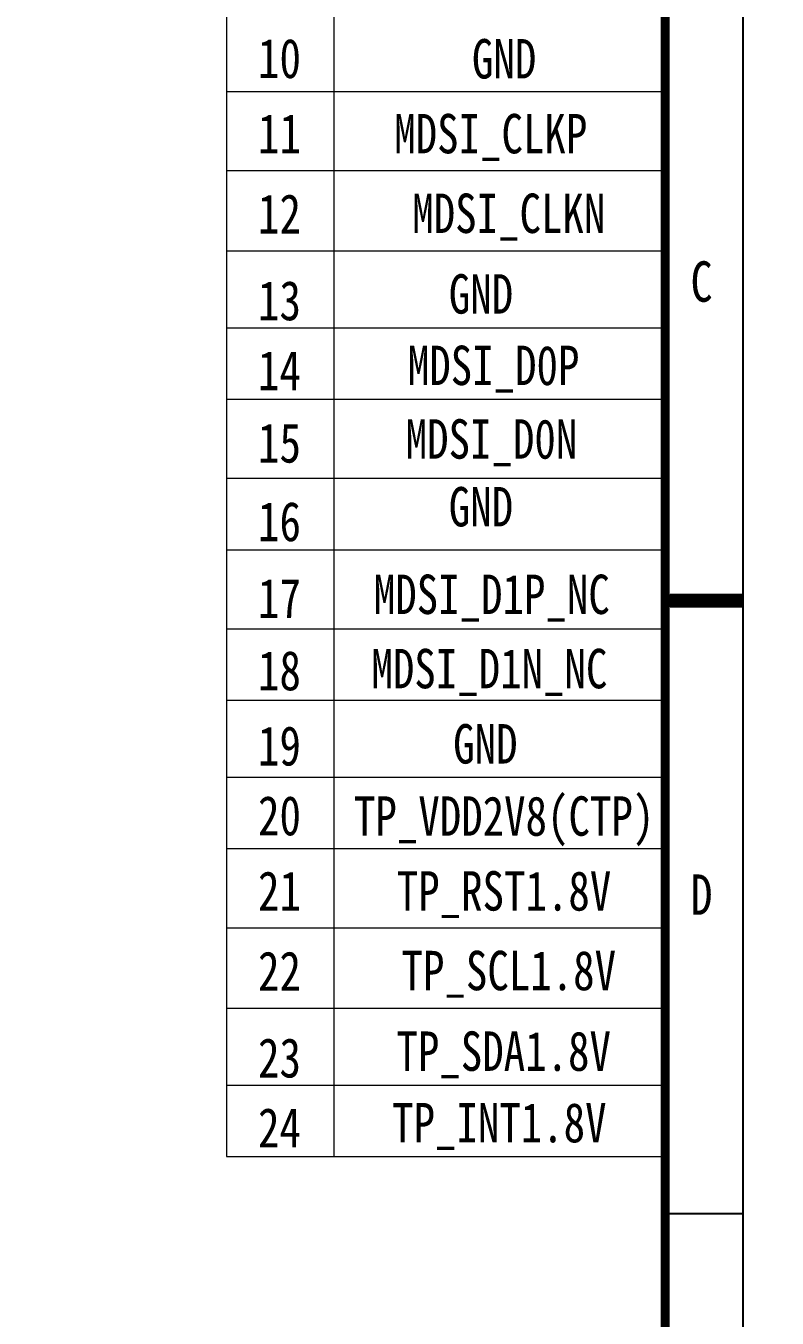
# Model space of a CAD drawing. Header units: inches. Extents: x 265 to 1423, y -753 to -394.
# Drawn here: x 1372.6 to 1422.8, y -676.3 to -590 of the extents above; entities that cross this region are included whole.
import ezdxf
from ezdxf.enums import TextEntityAlignment as Align

# ---------------------------------------------------------------- set-up
doc = ezdxf.new("R2010")
doc.units = ezdxf.units.IN
doc.header["$LTSCALE"] = 0.909449
doc.header["$MEASUREMENT"] = 0
doc.layers.get('0').update_dxf_attribs({"linetype": 'CONTINUOUS'})
doc.layers.add('图框', color=7, linetype='CONTINUOUS')
doc.styles.get("Standard").update_dxf_attribs({"font": 'txt', "width": 0.8})
doc.styles.add('宋体', font='SimSun.ttf', dxfattribs={"width": 0.8})

msp = doc.modelspace()

# ---------------------------------------------------------------- linework, layer by layer
msp.add_line((1420.513, -669.289), (1415.324, -669.289))
msp.add_lwpolyline([(1074.598, -505.52), (1420.513, -505.52), (1420.513, -750.85), (1074.598, -750.85), (1074.598, -505.52)])
at = {"color": 7, "linetype": 'Continuous', "const_width": 0.595}
msp.add_lwpolyline([(1079.786, -747.17), (1415.324, -747.17), (1415.324, -509.2), (1079.786, -509.2)], close=True, dxfattribs=at)
msp.add_lwpolyline([(1415.279, -628.347, 0, 4.679, 0), (1417.235, -628.347, 0.936, 0.936, 0), (1420.467, -628.347, 0.936, 0.936, 0)], format="xyseb")
at = {"layer": '图框', "color": 3, "lineweight": 5}
for p, q in [((1386.041, -541.562), (1386.041, -620.175)), ((1393.198, -541.562), (1393.198, -620.175)), ((1393.198, -541.562), (1393.198, -620.175)), ((1415.324, -665.463), (1415.324, -541.562)), ((1386.041, -592.131), (1386.041, -665.463)), ((1393.198, -592.131), (1393.198, -665.463)), ((1393.198, -592.131), (1393.198, -665.463)), ((1386.041, -594.337), (1415.324, -594.337)), ((1386.041, -599.618), (1415.324, -599.618)), ((1386.041, -604.989), (1415.324, -604.989)), ((1386.041, -610.122), (1415.324, -610.122)), ((1386.041, -614.894), (1415.324, -614.894)), ((1386.041, -620.175), (1415.324, -620.175)), ((1386.041, -624.948), (1415.324, -624.948)), ((1386.041, -630.229), (1415.324, -630.229)), ((1386.041, -635.001), (1415.324, -635.001)), ((1386.041, -635.001), (1415.324, -635.001)), ((1386.041, -640.134), (1415.324, -640.134)), ((1386.041, -644.906), (1415.324, -644.906)), ((1386.041, -650.187), (1415.324, -650.187)), ((1386.041, -655.558), (1415.324, -655.558)), ((1386.041, -660.691), (1415.324, -660.691)), ((1386.041, -665.463), (1415.324, -665.463))]:
    msp.add_line(p, q, dxfattribs=at)

# ---------------------------------------------------------------- texts
at = {"char_height": 2.699, "attachment_point": 1}
for s, insert, width in [('C', (1417.022, -605.685), 10.74352), ('D', (1417.022, -646.627), 13.73109)]:
    msp.add_mtext(s, dxfattribs=dict(at, insert=insert, width=width))
at = {"layer": '图框', "color": 3, "lineweight": 5, "style": '宋体', "width": 0.8}
for s, p in [('10', (1388.141, -593.449)), ('11', (1388.141, -598.48)), ('12', (1388.141, -603.831)), ('13', (1388.141, -609.624)), ('14', (1388.141, -614.29)), ('15', (1388.141, -619.129)), ('16', (1388.141, -624.375)), ('17', (1388.141, -629.509)), ('18', (1388.141, -634.331)), ('19', (1388.141, -639.356)), ('20', (1388.141, -644.018)), ('21', (1388.141, -649.049)), ('22', (1388.141, -654.4)), ('23', (1388.141, -660.192)), ('24', (1388.141, -664.859))]:
    msp.add_text(s, height=2.6325, dxfattribs=at).set_placement(p)
for s, height, p in [('GND', 2.6325, (1404.574, -593.476)), ('MDSI_CLKP', 2.6325, (1403.681, -598.476)), ('MDSI_CLKN', 2.6325, (1404.887, -603.794)), ('GND', 2.6325, (1403.029, -609.177)), ('MDSI_D0P', 2.6325, (1403.872, -613.951)), ('MDSI_D0N', 2.6325, (1403.731, -618.865)), ('MDSI_D1P_NC', 2.63251, (1403.75, -629.24)), ('MDSI_D1N_NC', 2.63251, (1403.591, -634.199)), ('GND', 2.6325, (1403.323, -639.224)), ('TP_VDD2V8(CTP)', 2.63251, (1404.574, -644.045)), ('TP_RST1.8V', 2.6325, (1404.567, -649.044)), ('TP_SCL1.8V', 2.6325, (1404.887, -654.362)), ('TP_SDA1.8V', 2.6325, (1404.545, -659.746)), ('TP_INT1.8V', 2.6325, (1404.252, -664.52))]:
    msp.add_text(s, height=height, dxfattribs=at).set_placement(p, align=Align.CENTER)
at = {"layer": '图框', "color": 3, "lineweight": 5, "insert": (1400.877, -620.756), "char_height": 2.63251, "width": 26.8957, "attachment_point": 1, "style": '宋体'}
msp.add_mtext('{\\fSimSun|b0|i0|c134|p2;GND}', dxfattribs=at)

doc.saveas('drawing.dxf')
